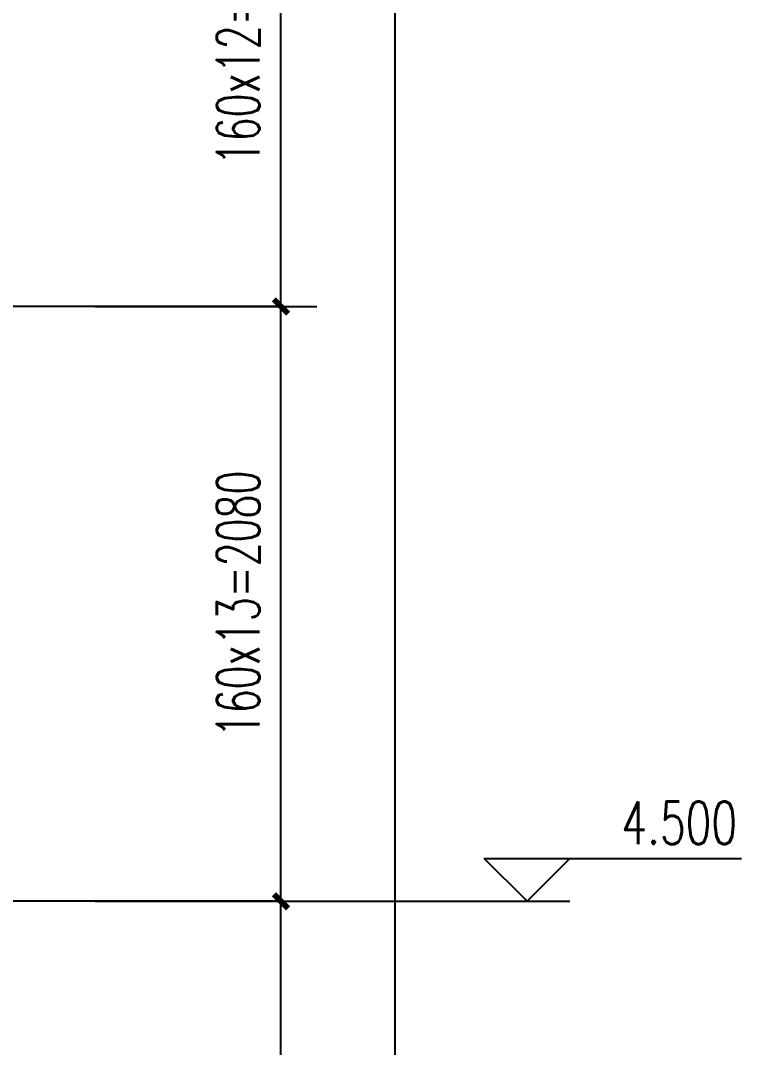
# Model space of a CAD drawing. Extents: x 239268 to 489116, y -316056 to -246175.
# Drawn here: x 298440 to 300963, y -265657 to -262066 of the extents above; entities that cross this region are included whole.
import ezdxf

# ---------------------------------------------------------------- set-up
doc = ezdxf.new("R2010")
doc.units = 0
doc.header["$LTSCALE"] = 1000
doc.header["$MEASUREMENT"] = 0
doc.linetypes.add('DOTE', pattern=[2.42, 2, -0.2, 0.02, -0.2])
doc.layers.get('0').update_dxf_attribs({"linetype": 'CONTINUOUS'})
doc.layers.get('Defpoints').update_dxf_attribs({"color": 6, "linetype": 'CONTINUOUS'})
for name, color, linetype in [('DIM_ELEV', 3, 'CONTINUOUS'), ('DOTE', 26, 'DOTE'), ('PUB_DIM', 3, 'CONTINUOUS'), ('PUB_TEXT', 7, 'CONTINUOUS')]:
    doc.layers.add(name, color=color, linetype=linetype)
doc.styles.add('_TCH_DIM', font='SIMPLEX', dxfattribs={"bigfont": 'GBCBIG'})
doc.styles.add('DIM_FONT', font='SIMPLEX.shx', dxfattribs={"width": 0.65})
doc.dimstyles.new('DIMN50', dxfattribs={"dimscale": 0.5, "dimtxt": 300, "dimasz": 100, "dimexe": 250, "dimexo": 300, "dimgap": 150, "dimtad": 1, "dimdec": 0, "dimzin": 0, "dimdsep": 46, "dimtxsty": 'DIM_FONT', "dimblk": 'ARCHTICK', "dimcen": 0.09, "dimclrt": 7, "dimazin": 2, "dimtfac": 1, "dimtdec": 0, "dimtix": 1, "dimtmove": 2, "dimatfit": 3, "dimfxl": 0, "dimtolj": 1, "dimtzin": 0, "dimarcsym": 0})

# ---------------------------------------------------------------- blocks, each defined once
blk = doc.blocks.new('_ArchTick')
at = {"color": 0, "linetype": 'ByBlock', "const_width": 0.4}
blk.add_lwpolyline([(-0.5, -0.5), (0.5, 0.5)], dxfattribs=at)
blk = doc.blocks.new('*D341')
at = {"layer": 'Defpoints', "color": 0}
for p in [(298551.5, -248645.7), (299751.5, -248645.7), (298551.5, -269645.7)]:
    blk.add_point(p, dxfattribs=at)
at = {"layer": 'PUB_DIM', "color": 0, "lineweight": -2}
for p, q in [((298701.5, -248645.7), (299876.5, -248645.7)), ((299751.5, -269645.7), (299751.5, -248645.7)), ((298701.5, -269645.7), (299876.5, -269645.7))]:
    blk.add_line(p, q, dxfattribs=at)
at = {"layer": 'PUB_DIM', "color": 0, "lineweight": -2, "xscale": 50, "yscale": 50, "zscale": 50}
for p, rotation in [((299751.5, -248645.7), 90), ((299751.5, -269645.7), 270)]:
    blk.add_blockref('_ArchTick', p, dxfattribs=dict(at, rotation=rotation))
at = {"layer": 'PUB_DIM', "color": 7, "insert": (299601.5, -259145.7), "char_height": 150, "attachment_point": 5, "rotation": 90, "style": 'DIM_FONT'}
blk.add_mtext('\\A1;21000', dxfattribs=at)
blk = doc.blocks.new('*D343')
at = {"layer": 'Defpoints', "color": 0}
for p in [(298551.5, -265145.7), (299351.5, -265145.7), (298551.5, -267160.7)]:
    blk.add_point(p, dxfattribs=at)
at = {"layer": 'PUB_DIM', "color": 0, "lineweight": -2}
for p, q in [((298701.5, -265145.7), (299476.5, -265145.7)), ((299351.5, -267160.7), (299351.5, -265145.7)), ((298701.5, -267160.7), (299476.5, -267160.7))]:
    blk.add_line(p, q, dxfattribs=at)
at = {"layer": 'PUB_DIM', "color": 0, "lineweight": -2, "xscale": 50, "yscale": 50, "zscale": 50}
for p, rotation in [((299351.5, -265145.7), 90), ((299351.5, -267160.7), 270)]:
    blk.add_blockref('_ArchTick', p, dxfattribs=dict(at, rotation=rotation))
at = {"layer": 'PUB_DIM', "color": 7, "insert": (299201.5, -266153.2), "char_height": 150, "attachment_point": 5, "rotation": 90, "style": 'DIM_FONT'}
blk.add_mtext('\\A1;155x13=2015', dxfattribs=at)
blk = doc.blocks.new('*D344')
at = {"layer": 'Defpoints', "color": 0}
for p in [(298551.5, -263065.7), (299351.5, -263065.7), (298551.5, -265145.7)]:
    blk.add_point(p, dxfattribs=at)
at = {"layer": 'PUB_DIM', "color": 0, "lineweight": -2}
for p, q in [((298701.5, -263065.7), (299476.5, -263065.7)), ((299351.5, -265145.7), (299351.5, -263065.7)), ((298701.5, -265145.7), (299476.5, -265145.7))]:
    blk.add_line(p, q, dxfattribs=at)
at = {"layer": 'PUB_DIM', "color": 0, "lineweight": -2, "xscale": 50, "yscale": 50, "zscale": 50}
for p, rotation in [((299351.5, -263065.7), 90), ((299351.5, -265145.7), 270)]:
    blk.add_blockref('_ArchTick', p, dxfattribs=dict(at, rotation=rotation))
at = {"layer": 'PUB_DIM', "color": 7, "insert": (299201.5, -264105.7), "char_height": 150, "attachment_point": 5, "rotation": 90, "style": 'DIM_FONT'}
blk.add_mtext('\\A1;160x13=2080', dxfattribs=at)
blk = doc.blocks.new('*D345')
at = {"layer": 'Defpoints', "color": 0}
for p in [(298551.5, -261145.7), (299351.5, -261145.7), (298551.5, -263065.7)]:
    blk.add_point(p, dxfattribs=at)
at = {"layer": 'PUB_DIM', "color": 0, "lineweight": -2}
for p, q in [((298701.5, -261145.7), (299476.5, -261145.7)), ((299351.5, -263065.7), (299351.5, -261145.7)), ((298701.5, -263065.7), (299476.5, -263065.7))]:
    blk.add_line(p, q, dxfattribs=at)
at = {"layer": 'PUB_DIM', "color": 0, "lineweight": -2, "xscale": 50, "yscale": 50, "zscale": 50}
for p, rotation in [((299351.5, -261145.7), 90), ((299351.5, -263065.7), 270)]:
    blk.add_blockref('_ArchTick', p, dxfattribs=dict(at, rotation=rotation))
at = {"layer": 'PUB_DIM', "color": 7, "insert": (299201.5, -262105.7), "char_height": 150, "attachment_point": 5, "rotation": 90, "style": 'DIM_FONT'}
blk.add_mtext('\\A1;160x12=1920', dxfattribs=at)

msp = doc.modelspace()

# ---------------------------------------------------------------- linework, layer by layer
at = {"layer": 'DIM_ELEV'}
for p, q in [((300212.6, -265145.7), (300062.6, -264995.7)), ((300062.6, -264995.7), (300962.6, -264995.7)), ((300212.6, -265145.7), (300362.6, -264995.7)), ((299351.5, -265145.7), (300362.6, -265145.7))]:
    msp.add_line(p, q, dxfattribs=at)
at = {"layer": 'DOTE'}
for p, q in [((299351.5, -263065.7), (287906.3, -263065.7)), ((299351.5, -265145.7), (287906.3, -265145.7))]:
    msp.add_line(p, q, dxfattribs=at)

# ---------------------------------------------------------------- texts
at = {"layer": 'PUB_TEXT', "style": '_TCH_DIM', "width": 0.705882}
msp.add_text('4.500', height=148.75, dxfattribs=at).set_placement((300542.6, -264945.7))

# ---------------------------------------------------------------- dimensions: what is measured, and where the dimension line sits
at = {"layer": 'PUB_DIM'}
dim = msp.add_aligned_dim(p1=(298551.5, -269645.7), p2=(298551.5, -248645.7), distance=-1200, dimstyle='DIMN50', dxfattribs=at)
dim.commit()
dim.dimension.update_dxf_attribs({"geometry": '*D341', "text_midpoint": (299601.5, -259145.7)})
for p1, p2, text, picture, middle in [((298551.5, -263065.7), (298551.5, -261145.7), '160x12=1920', '*D345', (299201.5, -262105.7)), ((298551.5, -265145.7), (298551.5, -263065.7), '160x13=2080', '*D344', (299201.5, -264105.7)), ((298551.5, -267160.7), (298551.5, -265145.7), '155x13=2015', '*D343', (299201.5, -266153.2))]:
    dim = msp.add_aligned_dim(p1=p1, p2=p2, distance=-800, text=text, dimstyle='DIMN50', dxfattribs=at)
    dim.commit()
    dim.dimension.update_dxf_attribs({"geometry": picture, "text_midpoint": middle})

doc.saveas('drawing.dxf')
